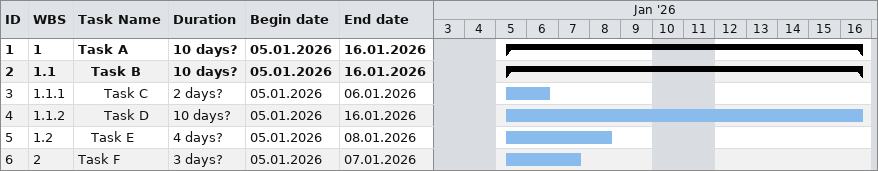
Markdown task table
| ID | WBS | Task | Duration | Start | Finish |
|---|---|---|---|---|---|
| 1 | 1 | **Task A** | 10d? | 2026-01-05 | 2026-01-16 |
| 2 | 1.1 | **Task B** | 10d? | 2026-01-05 | 2026-01-16 |
| 3 | 1.1.1 | Task C | 2d? | 2026-01-05 | 2026-01-06 |
| 4 | 1.1.2 | Task D | 10d? | 2026-01-05 | 2026-01-16 |
| 5 | 1.2 | Task E | 4d? | 2026-01-05 | 2026-01-08 |
| 6 | 2 | Task F | 3d? | 2026-01-05 | 2026-01-07 |
